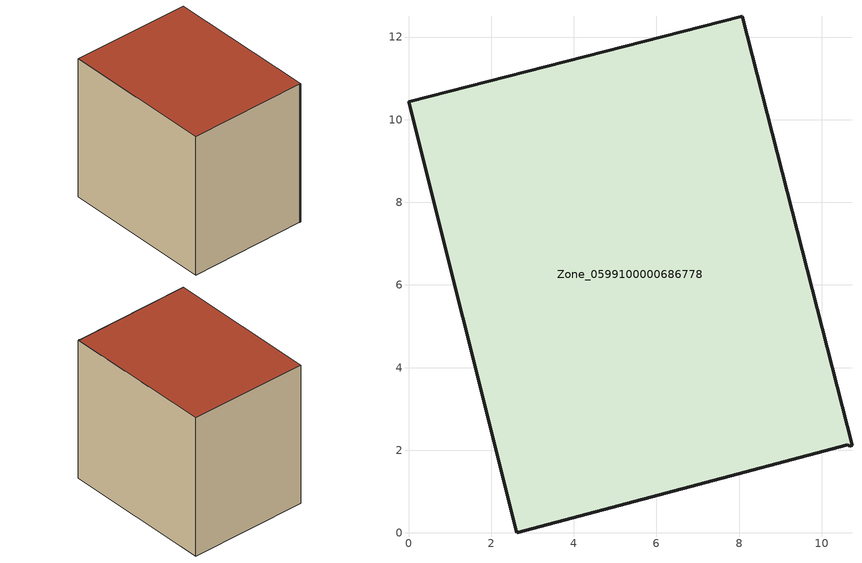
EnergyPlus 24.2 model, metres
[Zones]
Zone_0599100000686778
 floor ground (C_G): 10.63,2.14 2.62,0 0,10.44 8.08,12.51 10.73,2.12 10.68,2.1 z0
 wall outside (C_F): 10.68,2.1 10.73,2.12 8.08,12.51 0,10.44 2.62,0 10.63,2.14 10.68,2.1 z0:10.1
 roof outside (C_R): 2.62,0 10.63,2.14 10.68,2.1 10.73,2.12 8.08,12.51 0,10.44 z10.1
[BUILDING]
Pand.0599100000686778: North Axis=0; Terrain=City; Loads Convergence Tolerance Value=0.04; Temperature Convergence Tolerance Value=0.4; Solar Distribution=FullExterior; Maximum Number of Warmup Days=25; Minimum Number of Warmup Days=1
[Site:Location]
Rotterdam.The.Hague.AP_ZH_NLD Design_Conditions: Latitude=51.96; Longitude=4.45; Time Zone=1; Elevation=-4.5
[SITE:GROUNDTEMPERATURE:BUILDINGSURFACE]
18, 18, 18, 18, 18, 18, 18, 18, 18, 18, 18, 18
[MATERIAL] Thermal Absorptance=0.9; Solar Absorptance=0.7; Visible Absorptance=0.7
Name | Roughness | Thickness | Conductivity | Density | Specific Heat
G.TI.1946 | MediumSmooth | 0.15 | 1 | 540 | 1210
F.TI.1946 | Rough | 0.3 | 0.857143 | 1920 | 840
R.TI.1946 | MediumRough | 0.2 | 0.1 | 1500 | 1000
[CONSTRUCTION]
C_G: G.TI.1946
C_F: F.TI.1946
C_R: R.TI.1946
[ZONE]
Zone_0599100000686778: Type=1; Multiplier=1; Ceiling Height=Autocalculate; Volume=Autocalculate; Floor Area=autocalculate; Part of Total Floor Area=Yes
[ZONEINFILTRATION:DESIGNFLOWRATE]
Infil_Zone_0599100000686778: Zone or ZoneList or Space or SpaceList=Zone_0599100000686778; Schedule=AlwaysOn; Design Flow Rate Calculation Method=Flow/Area; Flow Rate per Floor Area=0.003; Constant Term Coefficient=1; Temperature Term Coefficient=0; Velocity Term Coefficient=0; Velocity Squared Term Coefficient=0
[HVACTEMPLATE:ZONE:IDEALLOADSAIRSYSTEM]
Zone_0599100000686778: Maximum Heating Supply Air Temperature=50; Minimum Cooling Supply Air Temperature=13; Maximum Heating Supply Air Humidity Ratio=0.0156; Minimum Cooling Supply Air Humidity Ratio=0.0077; Heating Limit=NoLimit; Cooling Limit=NoLimit; Dehumidification Control Type=ConstantSensibleHeatRatio; Cooling Sensible Heat Ratio=0.7; Dehumidification Setpoint=60; Humidification Control Type=None; Humidification Setpoint=30; Outdoor Air Method=None; Outdoor Air Flow Rate per Person=0.00944; Outdoor Air Flow Rate per Zone Floor Area=0; Outdoor Air Flow Rate per Zone=0; Demand Controlled Ventilation Type=None; Outdoor Air Economizer Type=NoEconomizer; Heat Recovery Type=None; Sensible Heat Recovery Effectiveness=0.7; Latent Heat Recovery Effectiveness=0.65
[ZONECONTROL:THERMOSTAT]
ThermostatControl_Zone_0599100000686778: Zone or ZoneList=Zone_0599100000686778; Control Type Schedule=DualSetpointControlType; Control 1=Thermostat_Zone_0599100000686778; Temperature Difference Between Cutout And Setpoint=0
[THERMOSTATSETPOINT:DUALSETPOINT]
Thermostat_Zone_0599100000686778: Heating Setpoint Temperature Schedule=HeatingSetpoint_Zone_0599100000686778; Cooling Setpoint Temperature Schedule=CoolingSetpoint_Zone_0599100000686778
[SCHEDULE:COMPACT]
HeatingSetpoint_Zone_0599100000686778: Through: 12/31, For: AllDays, Until: 24:00, 21
CoolingSetpoint_Zone_0599100000686778: Through: 12/31, For: AllDays, Until: 24:00, 24
DualSetpointControlType: Through: 12/31, For: AllDays, Until: 24:00, 4
AlwaysOn: Through: 12/31, For: AllDays, Until: 24:00, 1
